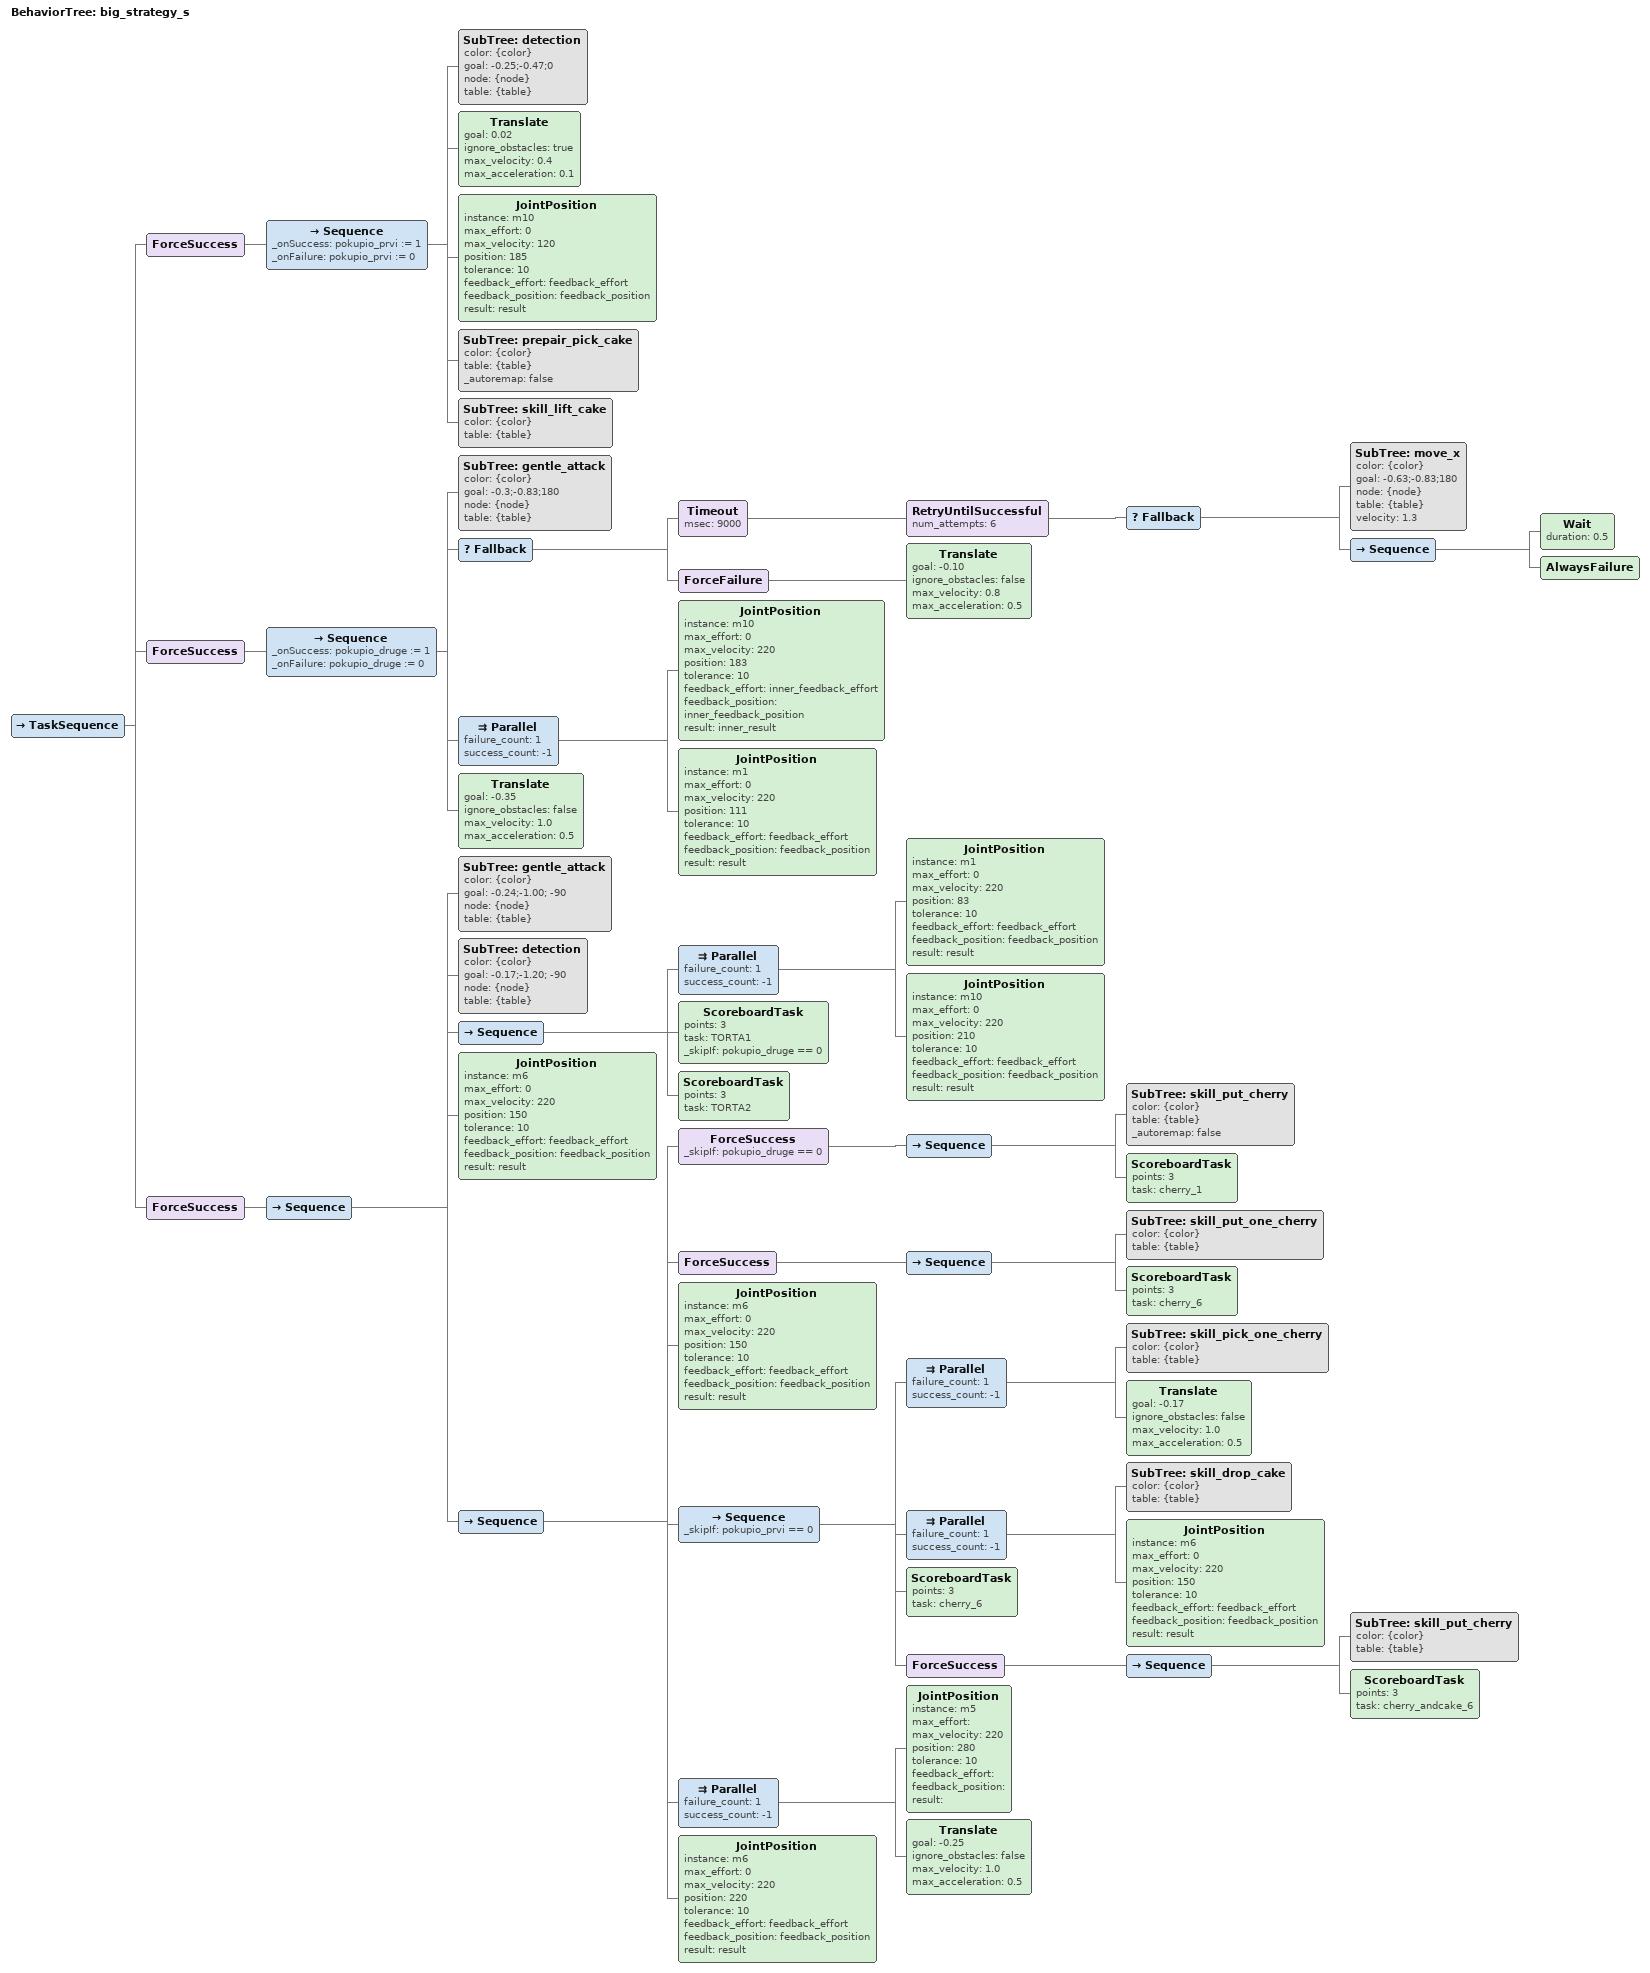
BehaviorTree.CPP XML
<?xml version="1.0" encoding="UTF-8"?>
<root BTCPP_format="4">
  <BehaviorTree ID="big_strategy_s">
    <TaskSequence>
      <ForceSuccess>
        <Sequence _onSuccess="pokupio_prvi := 1"
                  _onFailure="pokupio_prvi := 0">
          <SubTree ID="detection"
                   color="{color}"
                   goal="-0.25;-0.47;0"
                   node="{node}"
                   table="{table}"/>
          <Translate goal="0.02"
                     ignore_obstacles="true"
                     max_velocity="0.4"
                     max_acceleration="0.1"/>
          <JointPosition instance="m10"
                         max_effort="0"
                         max_velocity="120"
                         position="185"
                         tolerance="10"
                         feedback_effort="feedback_effort"
                         feedback_position="feedback_position"
                         result="result"/>
          <SubTree ID="prepair_pick_cake"
                   color="{color}"
                   table="{table}"
                   _autoremap="false"/>
          <SubTree ID="skill_lift_cake"
                   color="{color}"
                   table="{table}"/>
        </Sequence>
      </ForceSuccess>
      <ForceSuccess>
        <Sequence _onSuccess="pokupio_druge := 1"
                  _onFailure="pokupio_druge := 0">
          <SubTree ID="gentle_attack"
                   color="{color}"
                   goal="-0.3;-0.83;180"
                   node="{node}"
                   table="{table}"/>
          <Fallback>
            <Timeout msec="9000">
              <RetryUntilSuccessful num_attempts="6">
                <Fallback>
                  <SubTree ID="move_x"
                           color="{color}"
                           goal="-0.63;-0.83;180"
                           node="{node}"
                           table="{table}"
                           velocity="1.3"/>
                  <Sequence>
                    <Wait duration="0.5"/>
                    <AlwaysFailure/>
                  </Sequence>
                </Fallback>
              </RetryUntilSuccessful>
            </Timeout>
            <ForceFailure>
              <Translate goal="-0.10"
                         ignore_obstacles="false"
                         max_velocity="0.8"
                         max_acceleration="0.5"/>
            </ForceFailure>
          </Fallback>
          <Parallel failure_count="1"
                    success_count="-1">
            <JointPosition instance="m10"
                           max_effort="0"
                           max_velocity="220"
                           position="183"
                           tolerance="10"
                           feedback_effort="inner_feedback_effort"
                           feedback_position="inner_feedback_position"
                           result="inner_result"/>
            <JointPosition instance="m1"
                           max_effort="0"
                           max_velocity="220"
                           position="111"
                           tolerance="10"
                           feedback_effort="feedback_effort"
                           feedback_position="feedback_position"
                           result="result"/>
          </Parallel>
          <Translate goal="-0.35"
                     ignore_obstacles="false"
                     max_velocity="1.0"
                     max_acceleration="0.5"/>
        </Sequence>
      </ForceSuccess>
      <ForceSuccess>
        <Sequence>
          <SubTree ID="gentle_attack"
                   color="{color}"
                   goal="-0.24;-1.00; -90"
                   node="{node}"
                   table="{table}"/>
          <SubTree ID="detection"
                   color="{color}"
                   goal="-0.17;-1.20; -90"
                   node="{node}"
                   table="{table}"/>
          <Sequence>
            <Parallel failure_count="1"
                      success_count="-1">
              <JointPosition instance="m1"
                             max_effort="0"
                             max_velocity="220"
                             position="83"
                             tolerance="10"
                             feedback_effort="feedback_effort"
                             feedback_position="feedback_position"
                             result="result"/>
              <JointPosition instance="m10"
                             max_effort="0"
                             max_velocity="220"
                             position="210"
                             tolerance="10"
                             feedback_effort="feedback_effort"
                             feedback_position="feedback_position"
                             result="result"/>
            </Parallel>
            <ScoreboardTask points="3"
                            task="TORTA1"
                            _skipIf="pokupio_druge == 0"/>
            <ScoreboardTask points="3"
                            task="TORTA2"/>
          </Sequence>
          <JointPosition instance="m6"
                         max_effort="0"
                         max_velocity="220"
                         position="150"
                         tolerance="10"
                         feedback_effort="feedback_effort"
                         feedback_position="feedback_position"
                         result="result"/>
          <Sequence>
            <ForceSuccess _skipIf="pokupio_druge == 0">
              <Sequence>
                <SubTree ID="skill_put_cherry"
                         color="{color}"
                         table="{table}"
                         _autoremap="false"/>
                <ScoreboardTask points="3"
                                task="cherry_1"/>
              </Sequence>
            </ForceSuccess>
            <ForceSuccess>
              <Sequence>
                <SubTree ID="skill_put_one_cherry"
                         color="{color}"
                         table="{table}"/>
                <ScoreboardTask points="3"
                                task="cherry_6"/>
              </Sequence>
            </ForceSuccess>
            <JointPosition instance="m6"
                           max_effort="0"
                           max_velocity="220"
                           position="150"
                           tolerance="10"
                           feedback_effort="feedback_effort"
                           feedback_position="feedback_position"
                           result="result"/>
            <Sequence _skipIf="pokupio_prvi == 0">
              <Parallel failure_count="1"
                        success_count="-1">
                <SubTree ID="skill_pick_one_cherry"
                         color="{color}"
                         table="{table}"/>
                <Translate goal="-0.17"
                           ignore_obstacles="false"
                           max_velocity="1.0"
                           max_acceleration="0.5"/>
              </Parallel>
              <Parallel failure_count="1"
                        success_count="-1">
                <SubTree ID="skill_drop_cake"
                         color="{color}"
                         table="{table}"/>
                <JointPosition instance="m6"
                               max_effort="0"
                               max_velocity="220"
                               position="150"
                               tolerance="10"
                               feedback_effort="feedback_effort"
                               feedback_position="feedback_position"
                               result="result"/>
              </Parallel>
              <ScoreboardTask points="3"
                              task="cherry_6"/>
              <ForceSuccess>
                <Sequence>
                  <SubTree ID="skill_put_cherry"
                           color="{color}"
                           table="{table}"/>
                  <ScoreboardTask points="3"
                                  task="cherry_andcake_6"/>
                </Sequence>
              </ForceSuccess>
            </Sequence>
            <Parallel failure_count="1"
                      success_count="-1">
              <JointPosition instance="m5"
                             max_effort=""
                             max_velocity="220"
                             position="280"
                             tolerance="10"
                             feedback_effort=""
                             feedback_position=""
                             result=""/>
              <Translate goal="-0.25"
                         ignore_obstacles="false"
                         max_velocity="1.0"
                         max_acceleration="0.5"/>
            </Parallel>
            <JointPosition instance="m6"
                           max_effort="0"
                           max_velocity="220"
                           position="220"
                           tolerance="10"
                           feedback_effort="feedback_effort"
                           feedback_position="feedback_position"
                           result="result"/>
          </Sequence>
        </Sequence>
      </ForceSuccess>
    </TaskSequence>
  </BehaviorTree>

</root>
